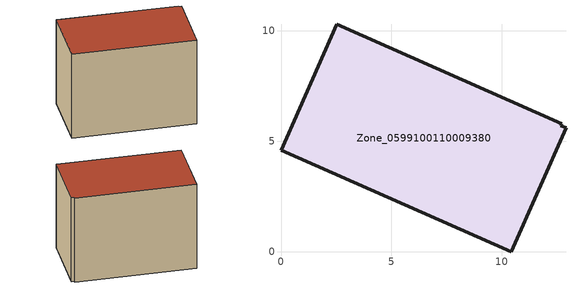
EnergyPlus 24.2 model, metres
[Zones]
Zone_0599100110009380
 floor ground (C_G): 12.7,5.8 12.66,5.71 12.9,5.61 10.43,0 0,4.59 2.52,10.3 z0
 wall outside (C_F): 12.7,5.8 2.52,10.3 0,4.59 10.43,0 12.9,5.61 12.66,5.71 12.7,5.8 z0:8.63
 roof outside (C_R): 12.66,5.71 12.7,5.8 2.52,10.3 0,4.59 10.43,0 12.9,5.61 z8.63
[BUILDING]
Pand.0599100110009380: North Axis=0; Terrain=City; Loads Convergence Tolerance Value=0.04; Temperature Convergence Tolerance Value=0.4; Solar Distribution=FullExterior; Maximum Number of Warmup Days=25; Minimum Number of Warmup Days=1
[Site:Location]
Rotterdam.The.Hague.AP_ZH_NLD Design_Conditions: Latitude=51.96; Longitude=4.45; Time Zone=1; Elevation=-4.5
[SITE:GROUNDTEMPERATURE:BUILDINGSURFACE]
18, 18, 18, 18, 18, 18, 18, 18, 18, 18, 18, 18
[MATERIAL] Thermal Absorptance=0.9; Solar Absorptance=0.7; Visible Absorptance=0.7
Name | Roughness | Thickness | Conductivity | Density | Specific Heat
G.TC.2015-2018 | MediumSmooth | 0.15 | 0.0428571 | 540 | 1210
F.TC.2015-2018 | Rough | 0.3 | 0.0666667 | 1920 | 840
R.TC.2015-2018 | MediumRough | 0.2 | 0.0333333 | 1500 | 1000
[CONSTRUCTION]
C_G: G.TC.2015-2018
C_F: F.TC.2015-2018
C_R: R.TC.2015-2018
[ZONE]
Zone_0599100110009380: Type=1; Multiplier=1; Ceiling Height=Autocalculate; Volume=Autocalculate; Floor Area=autocalculate; Part of Total Floor Area=Yes
[ZONEINFILTRATION:DESIGNFLOWRATE]
Infil_Zone_0599100110009380: Zone or ZoneList or Space or SpaceList=Zone_0599100110009380; Schedule=AlwaysOn; Design Flow Rate Calculation Method=Flow/Area; Flow Rate per Floor Area=0.0015; Constant Term Coefficient=1; Temperature Term Coefficient=0; Velocity Term Coefficient=0; Velocity Squared Term Coefficient=0
[HVACTEMPLATE:ZONE:IDEALLOADSAIRSYSTEM]
Zone_0599100110009380: Maximum Heating Supply Air Temperature=50; Minimum Cooling Supply Air Temperature=13; Maximum Heating Supply Air Humidity Ratio=0.0156; Minimum Cooling Supply Air Humidity Ratio=0.0077; Heating Limit=NoLimit; Cooling Limit=NoLimit; Dehumidification Control Type=ConstantSensibleHeatRatio; Cooling Sensible Heat Ratio=0.7; Dehumidification Setpoint=60; Humidification Control Type=None; Humidification Setpoint=30; Outdoor Air Method=None; Outdoor Air Flow Rate per Person=0.00944; Outdoor Air Flow Rate per Zone Floor Area=0; Outdoor Air Flow Rate per Zone=0; Demand Controlled Ventilation Type=None; Outdoor Air Economizer Type=NoEconomizer; Heat Recovery Type=None; Sensible Heat Recovery Effectiveness=0.7; Latent Heat Recovery Effectiveness=0.65
[ZONECONTROL:THERMOSTAT]
ThermostatControl_Zone_0599100110009380: Zone or ZoneList=Zone_0599100110009380; Control Type Schedule=DualSetpointControlType; Control 1=Thermostat_Zone_0599100110009380; Temperature Difference Between Cutout And Setpoint=0
[THERMOSTATSETPOINT:DUALSETPOINT]
Thermostat_Zone_0599100110009380: Heating Setpoint Temperature Schedule=HeatingSetpoint_Zone_0599100110009380; Cooling Setpoint Temperature Schedule=CoolingSetpoint_Zone_0599100110009380
[SCHEDULE:COMPACT]
HeatingSetpoint_Zone_0599100110009380: Through: 12/31, For: AllDays, Until: 24:00, 21
CoolingSetpoint_Zone_0599100110009380: Through: 12/31, For: AllDays, Until: 24:00, 24
DualSetpointControlType: Through: 12/31, For: AllDays, Until: 24:00, 4
AlwaysOn: Through: 12/31, For: AllDays, Until: 24:00, 1
